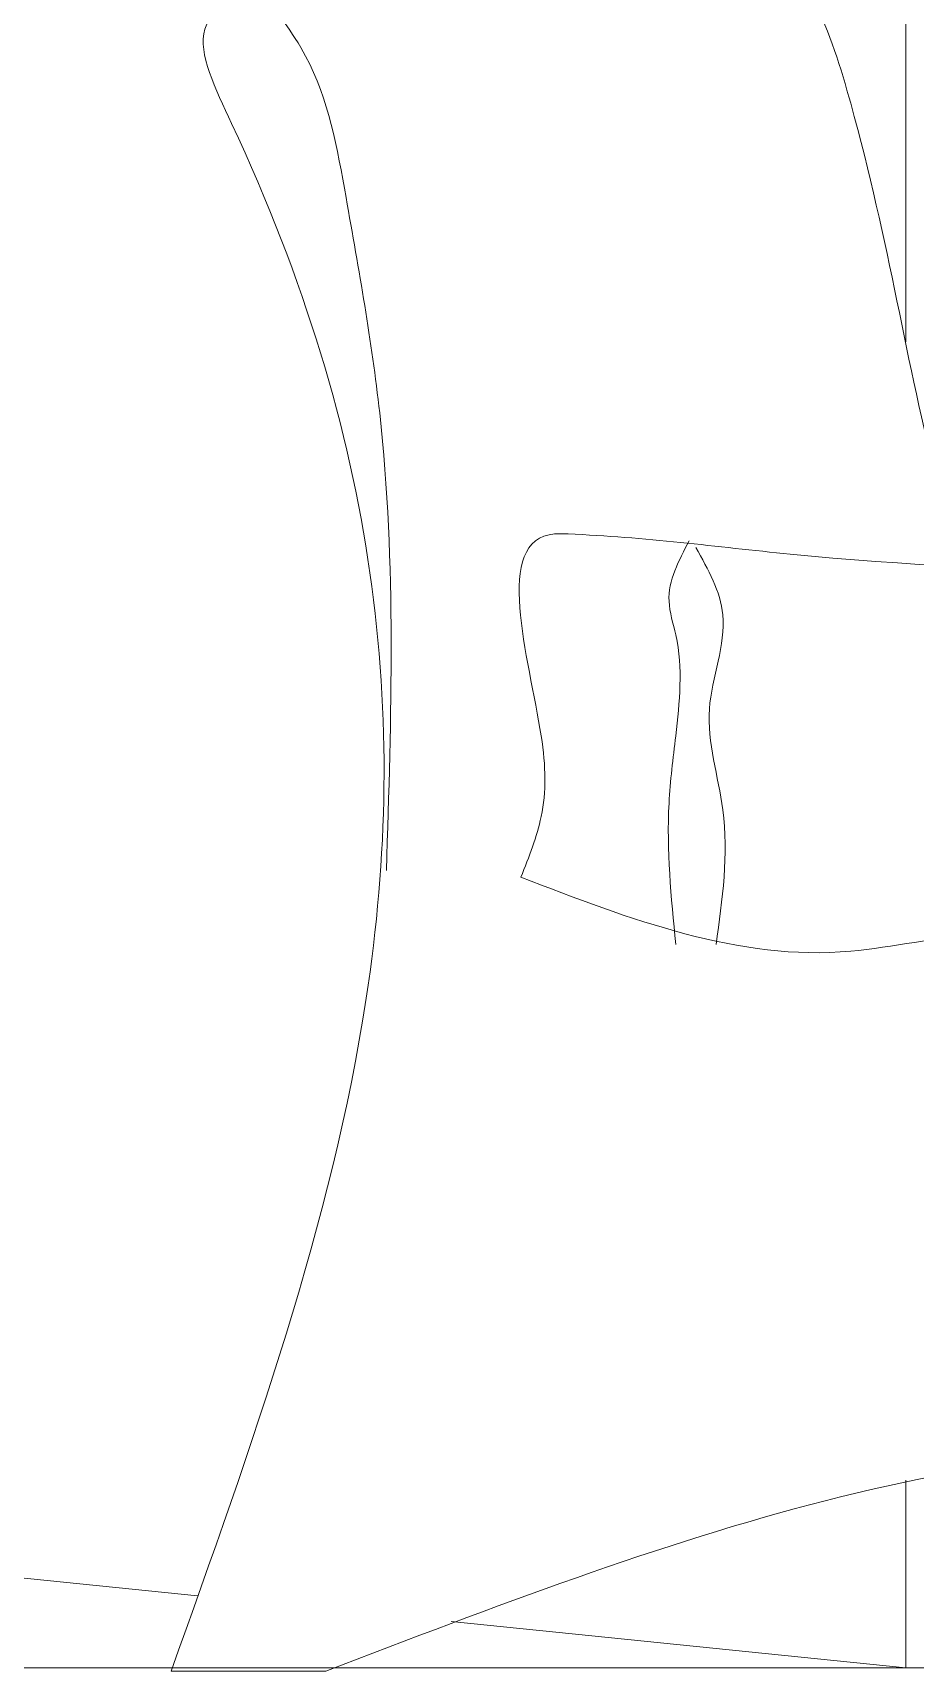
# Model space of a CAD drawing. Header units: metres. Extents: x -2 to 3328848, y -2 to 2725060.
# Drawn here: x 1663893.28 to 1663898.08, y 1363077.73 to 1363086.64 of the extents above; entities that cross this region are included whole.
import ezdxf

# ---------------------------------------------------------------- set-up
doc = ezdxf.new("R2010")
doc.units = ezdxf.units.M
doc.layers.get('0').update_dxf_attribs({"color": 253, "lineweight": 0})
for name, color, linetype, lineweight in [('8', 253, 'Continuous', 0), ('CYAN', 253, 'Continuous', 0), ('PUERTAS', 253, 'Continuous', 0)]:
    doc.layers.add(name, color=color, linetype=linetype, lineweight=lineweight)

# ---------------------------------------------------------------- blocks, each defined once
blk = doc.blocks.new('A$C16C20323')
at = {"layer": '8'}
for points in [[(4654.61, 907.87), (4629.35, 871.78), (4607.7, 796), (4589.66, 680.52), (4586.05, 435.13)], [(4420.05, 608.35), (4405.61, 572.26), (4412.83, 521.74), (4405.61, 467.61), (4409.22, 395.43)], [(4423.66, 611.96), (4434.48, 579.48), (4430.87, 561.43), (4430.87, 507.3), (4434.48, 471.22), (4430.87, 395.43)]]:
    blk.add_spline(points, degree=3, dxfattribs=at)
at = {"layer": 'CYAN'}
blk.add_lwpolyline([(4618.53, 5.7), (4701.53, 5.7)], dxfattribs=at)
for points in [[(4701.53, 5.7), (4596.87, 366.56), (4669.05, 835.7), (4683.48, 886.22), (4607.7, 918.7), (4506.66, 936.74), (4441.7, 940.35), (4391.18, 936.74), (4337.05, 846.52), (4290.13, 640.83), (4279.31, 601.13)], [(4513.87, 431.52), (4337.05, 391.83), (4268.48, 399.04), (4236, 395.43), (4185.48, 395.43), (4077.22, 399.04), (4051.96, 395.43), (3994.22, 399.04), (3922.05, 391.83), (3929.27, 424.3), (3936.48, 539.78), (3947.31, 593.91), (3968.96, 601.13), (3997.83, 601.13), (4369.53, 604.74), (4488.61, 615.56), (4495.83, 615.56), (4503.05, 507.3), (4503.05, 464), (4513.87, 431.52)], [(3929.27, 424.3), (3900.4, 427.91), (3896.79, 370.17), (3889.57, 330.48), (3889.57, 283.56), (3875.14, 168.09), (3871.53, 117.56), (3914.83, 99.52), (4091.66, 117.56), (4618.53, 5.7)]]:
    blk.add_spline(points, degree=3, dxfattribs=at)

msp = doc.modelspace()

# ---------------------------------------------------------------- linework, layer by layer
for p, q in [((1663898.0265, 1363087.6331), (1663898.0265, 1363084.9606)), ((1663898.0265, 1363078.7705), (1663898.0265, 1363077.7489)), ((1663951.3588, 1363077.7489), (1663843.6088, 1363077.7489))]:
    msp.add_line(p, q)
at = {"layer": 'PUERTAS', "ltscale": 0.004}
for p, q in [((1663894.1738, 1363078.1414), (1663889.7593, 1363078.5911)), ((1663898.0265, 1363077.7489), (1663895.5541, 1363078.0007))]:
    msp.add_line(p, q, dxfattribs=at)

# ---------------------------------------------------------------- block references
at = {"xscale": -0.010140944072121, "yscale": 0.010140944072121, "zscale": 0.010140944072121}
msp.add_blockref('A$C16C20323', (1663941.7087, 1363077.6729), dxfattribs=at)
msp.add_blockref('A$C16C20323', (1663941.7087, 1363077.6729), dxfattribs=at)

doc.saveas('drawing.dxf')
